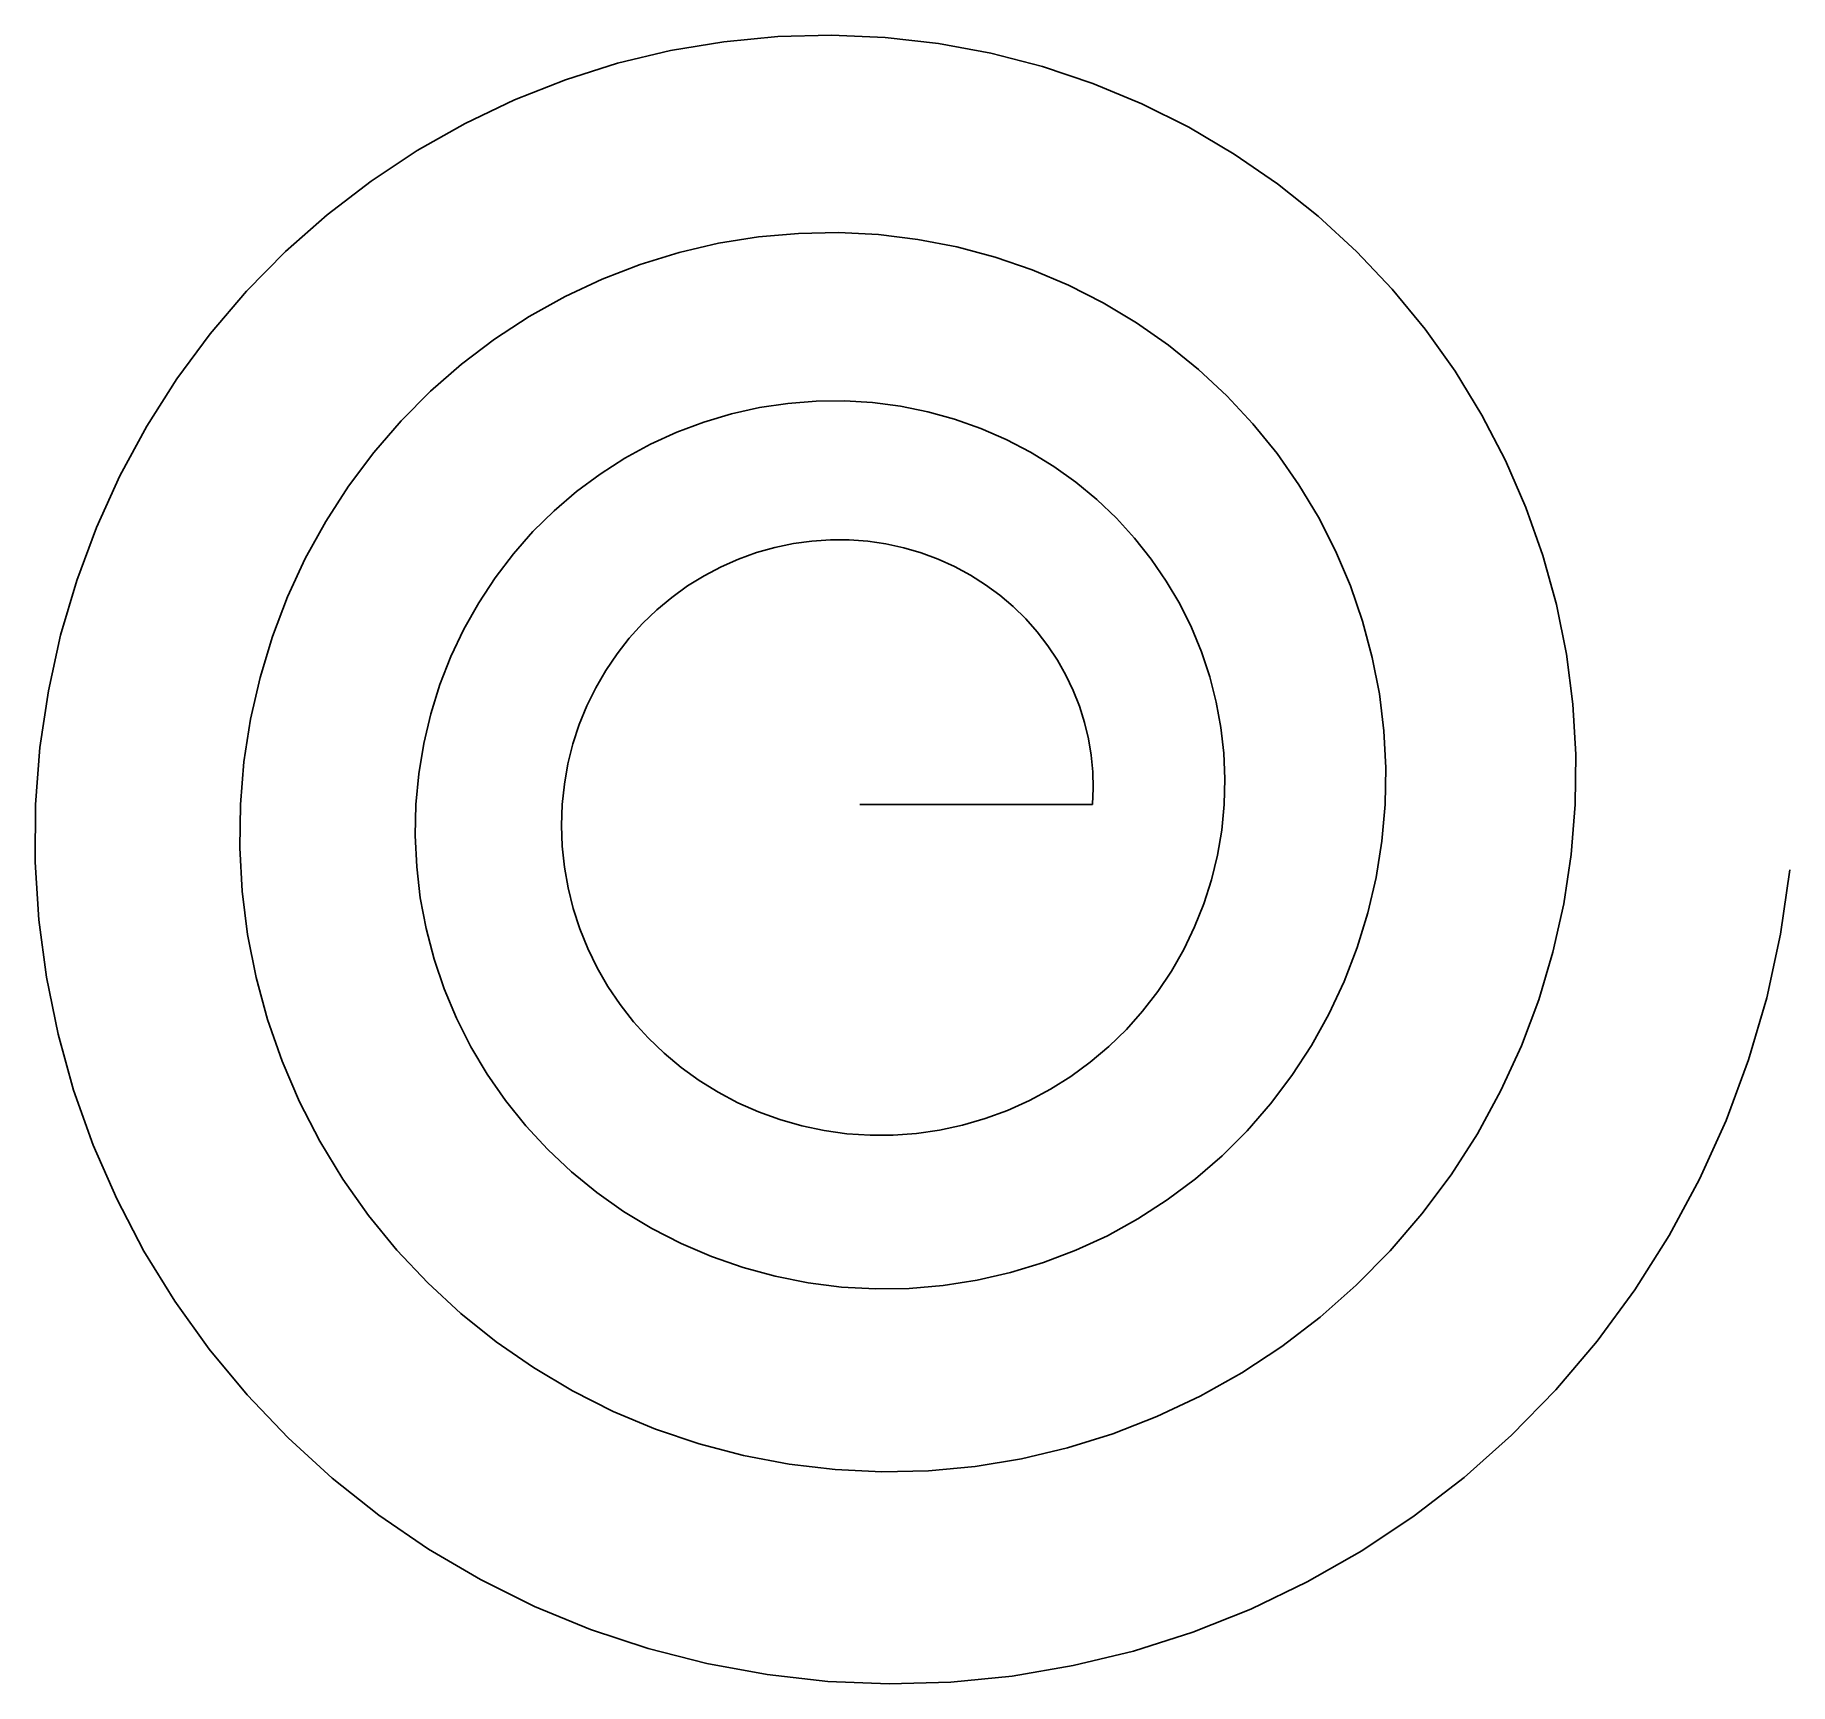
# Model space of a CAD drawing. Header units: metres. Extents: x -1688 to 1910, y -1803 to 1578.
import ezdxf

# ---------------------------------------------------------------- set-up
doc = ezdxf.new("R2010")
doc.units = ezdxf.units.M
doc.layers.add('Inner', color=2, linetype='CONTINUOUS')

msp = doc.modelspace()

# ---------------------------------------------------------------- linework, layer by layer
at = {"layer": 'Inner'}
for p, q in [((-275.9, 1564.8), (-385.6, 1546.5)), ((-165.6, 1575.5), (-275.9, 1564.8)), ((-55.1, 1578.3), (-165.6, 1575.5)), ((54.9, 1573.5), (-55.1, 1578.3)), ((164.1, 1561), (54.9, 1573.5)), ((271.7, 1541), (164.1, 1561)), ((-494, 1520.5), (-600.7, 1486.8)), ((-385.6, 1546.5), (-494, 1520.5)), ((377.4, 1513.7), (271.7, 1541)), ((480.6, 1479.1), (377.4, 1513.7)), ((-600.7, 1486.8), (-705.1, 1445.7)), ((580.8, 1437.5), (480.6, 1479.1)), ((-705.1, 1445.7), (-806.7, 1397.2)), ((677.6, 1389.2), (580.8, 1437.5)), ((-806.7, 1397.2), (-904.9, 1341.6)), ((770.4, 1334.4), (677.6, 1389.2)), ((-904.9, 1341.6), (-999.3, 1279)), ((859, 1273.5), (770.4, 1334.4)), ((-999.3, 1279), (-1089.4, 1209.9)), ((942.8, 1206.7), (859, 1273.5)), ((-1089.4, 1209.9), (-1174.6, 1134.3)), ((1021.5, 1134.4), (942.8, 1206.7)), ((-205.3, 1164.4), (-287, 1151.3)), ((-123.1, 1171.7), (-205.3, 1164.4)), ((-41, 1173.2), (-123.1, 1171.7)), ((40.8, 1169.1), (-41, 1173.2)), ((121.8, 1159.2), (40.8, 1169.1)), ((201.7, 1143.8), (121.8, 1159.2)), ((-1174.6, 1134.3), (-1254.7, 1052.8)), ((-367.9, 1132.4), (-447.6, 1107.9)), ((-287, 1151.3), (-367.9, 1132.4)), ((280, 1123), (201.7, 1143.8)), ((356.4, 1096.8), (280, 1123)), ((1094.7, 1057.1), (1021.5, 1134.4)), ((-447.6, 1107.9), (-525.7, 1077.8)), ((430.4, 1065.4), (356.4, 1096.8)), ((-1254.7, 1052.8), (-1329.1, 965.6)), ((-525.7, 1077.8), (-601.7, 1042.1)), ((501.9, 1029.1), (430.4, 1065.4)), ((1162.1, 975.1), (1094.7, 1057.1)), ((-601.7, 1042.1), (-675.3, 1001.1)), ((570.4, 988), (501.9, 1029.1)), ((-675.3, 1001.1), (-746.1, 954.9)), ((635.6, 942.4), (570.4, 988)), ((1223.5, 888.9), (1162.1, 975.1)), ((-1329.1, 965.6), (-1397.4, 873.2)), ((-746.1, 954.9), (-813.7, 903.7)), ((697.3, 892.5), (635.6, 942.4)), ((-813.7, 903.7), (-877.8, 847.7)), ((-1397.4, 873.2), (-1459.2, 775.9)), ((755.1, 838.7), (697.3, 892.5)), ((1278.5, 798.9), (1223.5, 888.9)), ((-877.8, 847.7), (-938, 787.1)), ((-28.9, 828.1), (-87, 827.6)), ((28.8, 824.6), (-28.9, 828.1)), ((808.9, 781.1), (755.1, 838.7)), ((-260.4, 801.5), (-317, 784.6)), ((-203, 814.2), (-260.4, 801.5)), ((-145.1, 823), (-203, 814.2)), ((-87, 827.6), (-145.1, 823)), ((85.9, 817.1), (28.8, 824.6)), ((142.1, 805.7), (85.9, 817.1)), ((197.1, 790.5), (142.1, 805.7)), ((1326.9, 705.5), (1278.5, 798.9)), ((-1459.2, 775.9), (-1514.3, 674.2)), ((-938, 787.1), (-994.1, 722.3)), ((-372.5, 763.8), (-426.7, 739)), ((-317, 784.6), (-372.5, 763.8)), ((250.7, 771.5), (197.1, 790.5)), ((302.6, 748.9), (250.7, 771.5)), ((858.3, 720.2), (808.9, 781.1)), ((-994.1, 722.3), (-1045.7, 653.4)), ((-426.7, 739), (-479.2, 710.4)), ((352.6, 722.9), (302.6, 748.9)), ((400.4, 693.5), (352.6, 722.9)), ((903.1, 656.1), (858.3, 720.2)), ((-479.2, 710.4), (-529.8, 678.1)), ((445.9, 661.1), (400.4, 693.5)), ((1368.6, 609.3), (1326.9, 705.5)), ((-1514.3, 674.2), (-1562.3, 568.6)), ((-1045.7, 653.4), (-1092.5, 580.9)), ((-529.8, 678.1), (-578.2, 642.1)), ((488.8, 625.6), (445.9, 661.1)), ((943.2, 589.4), (903.1, 656.1)), ((-578.2, 642.1), (-624.1, 602.7)), ((529, 587.5), (488.8, 625.6)), ((-1092.5, 580.9), (-1134.3, 505)), ((-624.1, 602.7), (-667.4, 560)), ((566.2, 546.8), (529, 587.5)), ((978.5, 520.3), (943.2, 589.4)), ((1403.4, 510.8), (1368.6, 609.3)), ((-1562.3, 568.6), (-1603, 459.6)), ((-667.4, 560), (-707.7, 514.2)), ((-95.3, 540.6), (-133.5, 535.4)), ((-57.1, 543.1), (-95.3, 540.6)), ((-19, 543), (-57.1, 543.1)), ((18.9, 540.1), (-19, 543)), ((56.2, 534.7), (18.9, 540.1)), ((600.4, 503.8), (566.2, 546.8)), ((-1134.3, 505), (-1170.8, 426.1)), ((-707.7, 514.2), (-744.9, 465.5)), ((-208.9, 517), (-245.7, 503.7)), ((-171.4, 527.6), (-208.9, 517)), ((-133.5, 535.4), (-171.4, 527.6)), ((92.9, 526.7), (56.2, 534.7)), ((128.7, 516.2), (92.9, 526.7)), ((163.5, 503.3), (128.7, 516.2)), ((1008.7, 449.1), (978.5, 520.3)), ((1431.1, 410.3), (1403.4, 510.8)), ((-316.6, 469.4), (-350.4, 448.5)), ((-281.7, 487.9), (-316.6, 469.4)), ((-245.7, 503.7), (-281.7, 487.9)), ((197.2, 488.1), (163.5, 503.3)), ((229.5, 470.6), (197.2, 488.1)), ((260.4, 451.1), (229.5, 470.6)), ((631.3, 458.6), (600.4, 503.8)), ((-1603, 459.6), (-1636, 347.7)), ((-744.9, 465.5), (-778.8, 414.1)), ((-350.4, 448.5), (-382.8, 425.1)), ((289.7, 429.5), (260.4, 451.1)), ((658.9, 411.7), (631.3, 458.6)), ((1033.7, 376.3), (1008.7, 449.1)), ((-1170.8, 426.1), (-1201.8, 344.6)), ((-778.8, 414.1), (-809.1, 360.2)), ((-413.6, 399.4), (-442.7, 371.4)), ((-382.8, 425.1), (-413.6, 399.4)), ((317.2, 406.1), (289.7, 429.5)), ((343, 380.9), (317.2, 406.1)), ((683, 363.1), (658.9, 411.7)), ((1451.6, 308.5), (1431.1, 410.3)), ((-809.1, 360.2), (-835.6, 304.1)), ((-442.7, 371.4), (-469.9, 341.4)), ((366.7, 354.1), (343, 380.9)), ((703.6, 313.2), (683, 363.1)), ((1053.6, 302.1), (1033.7, 376.3)), ((-1636, 347.7), (-1661.2, 233.5)), ((-1201.8, 344.6), (-1227.1, 260.8)), ((-469.9, 341.4), (-495, 309.3)), ((388.4, 325.9), (366.7, 354.1)), ((408, 296.4), (388.4, 325.9)), ((-835.6, 304.1), (-858.3, 246.1)), ((-495, 309.3), (-518, 275.4)), ((425.4, 265.8), (408, 296.4)), ((720.5, 262.2), (703.6, 313.2)), ((1068.2, 227), (1053.6, 302.1)), ((1465, 205.9), (1451.6, 308.5)), ((-1227.1, 260.8), (-1246.6, 175.2)), ((-518, 275.4), (-538.7, 239.8)), ((440.5, 234.2), (425.4, 265.8)), ((733.8, 210.4), (720.5, 262.2)), ((-1661.2, 233.5), (-1678.4, 117.4)), ((-858.3, 246.1), (-876.9, 186.4)), ((-538.7, 239.8), (-556.9, 202.7)), ((453.2, 201.8), (440.5, 234.2)), ((1077.4, 151.4), (1068.2, 227)), ((-876.9, 186.4), (-891.4, 125.3)), ((-556.9, 202.7), (-572.5, 164.2)), ((463.7, 168.8), (453.2, 201.8)), ((743.4, 158), (733.8, 210.4)), ((1471.1, 102.9), (1465, 205.9)), ((-1246.6, 175.2), (-1260.1, 88.1)), ((-572.5, 164.2), (-585.5, 124.4)), ((471.7, 135.3), (463.7, 168.8)), ((749.3, 105.3), (743.4, 158)), ((1081.4, 75.6), (1077.4, 151.4)), ((-1678.4, 117.4), (-1687.5, 0)), ((-891.4, 125.3), (-901.6, 63)), ((-585.5, 124.4), (-595.7, 83.7)), ((477.4, 101.5), (471.7, 135.3)), ((-1260.1, 88.1), (-1267.5, 0)), ((-595.7, 83.7), (-603, 42.2)), ((480.6, 67.5), (477.4, 101.5)), ((751.5, 52.6), (749.3, 105.3)), ((1080, 0), (1081.4, 75.6)), ((1470, 0), (1471.1, 102.9)), ((-901.6, 63), (-907.5, 0)), ((-603, 42.2), (-607.5, 0)), ((481.5, 33.7), (480.6, 67.5)), ((750, 0), (751.5, 52.6)), ((-607.5, 0), (-609, -42.6)), ((3, 0), (480, 0)), ((480, 0), (481.5, 33.7)), ((-1687.5, 0), (-1688.4, -118.1)), ((-1267.5, 0), (-1268.7, -88.7)), ((-907.5, 0), (-909, -63.6)), ((744.9, -52.1), (750, 0)), ((1073.4, -75.1), (1080, 0)), ((1461.8, -102.2), (1470, 0)), ((-909, -63.6), (-905.9, -127.3)), ((-609, -42.6), (-607.5, -85.4)), ((736.1, -103.5), (744.9, -52.1)), ((-1268.7, -88.7), (-1263.8, -177.6)), ((-607.5, -85.4), (-603.1, -128.2)), ((723.9, -153.9), (736.1, -103.5)), ((1061.6, -149.2), (1073.4, -75.1)), ((1446.5, -203.3), (1461.8, -102.2)), ((-1688.4, -118.1), (-1681, -236.2)), ((-905.9, -127.3), (-898.5, -191)), ((-603.1, -128.2), (-595.6, -170.8)), ((1890.8, -265.7), (1910, -133.6)), ((-1263.8, -177.6), (-1252.6, -266.2)), ((-595.6, -170.8), (-585, -212.9)), ((708.2, -203.1), (723.9, -153.9)), ((1044.7, -222.1), (1061.6, -149.2)), ((-898.5, -191), (-886.5, -254.2)), ((-585, -212.9), (-571.5, -254.5)), ((689.2, -250.8), (708.2, -203.1)), ((1424.2, -302.7), (1446.5, -203.3)), ((-1681, -236.2), (-1665.3, -354)), ((667, -297), (689.2, -250.8)), ((1022.8, -293.3), (1044.7, -222.1)), ((-1252.6, -266.2), (-1235.1, -354.2)), ((-886.5, -254.2), (-870.1, -316.7)), ((-571.5, -254.5), (-555.1, -295.1)), ((1862.4, -395.9), (1890.8, -265.7)), ((-870.1, -316.7), (-849.3, -378.1)), ((-555.1, -295.1), (-535.7, -334.8)), ((641.8, -341.2), (667, -297)), ((996.2, -362.6), (1022.8, -293.3)), ((1395.2, -400.1), (1424.2, -302.7)), ((-1665.3, -354), (-1641.4, -470.7)), ((-1235.1, -354.2), (-1211.5, -441)), ((-535.7, -334.8), (-513.6, -373.1)), ((613.6, -383.4), (641.8, -341.2)), ((-849.3, -378.1), (-824.1, -438.2)), ((-513.6, -373.1), (-488.6, -410)), ((582.7, -423.4), (613.6, -383.4)), ((964.8, -429.6), (996.2, -362.6)), ((-488.6, -410), (-461.1, -445.2)), ((549.3, -460.9), (582.7, -423.4)), ((929, -494), (964.8, -429.6)), ((1359.5, -494.8), (1395.2, -400.1)), ((1825.2, -523.4), (1862.4, -395.9)), ((-1211.5, -441), (-1181.8, -526.2)), ((-824.1, -438.2), (-794.7, -496.6)), ((-461.1, -445.2), (-430.9, -478.6)), ((513.5, -495.8), (549.3, -460.9)), ((-1641.4, -470.7), (-1609.3, -585.7)), ((-794.7, -496.6), (-761.1, -553)), ((-430.9, -478.6), (-398.4, -509.9)), ((475.4, -528), (513.5, -495.8)), ((889, -555.5), (929, -494)), ((1317.5, -586.6), (1359.5, -494.8)), ((-1181.8, -526.2), (-1146.1, -609.4)), ((-398.4, -509.9), (-363.6, -539.1)), ((-363.6, -539.1), (-326.7, -565.8)), ((435.5, -557.4), (475.4, -528)), ((1779.2, -647.6), (1825.2, -523.4)), ((-761.1, -553), (-723.6, -607.1)), ((-326.7, -565.8), (-287.8, -590)), ((393.7, -583.7), (435.5, -557.4)), ((844.9, -613.8), (889, -555.5)), ((-1609.3, -585.7), (-1569.1, -698.6)), ((-1146.1, -609.4), (-1104.5, -690.2)), ((-723.6, -607.1), (-682.1, -658.7)), ((-287.8, -590), (-247.1, -611.5)), ((-247.1, -611.5), (-204.8, -630.3)), ((305.8, -627), (350.4, -606.9)), ((350.4, -606.9), (393.7, -583.7)), ((1269.3, -674.9), (1317.5, -586.6)), ((-204.8, -630.3), (-161.1, -646.1)), ((-161.1, -646.1), (-116.2, -658.8)), ((213.6, -657.4), (260.1, -643.8)), ((260.1, -643.8), (305.8, -627)), ((797, -668.7), (844.9, -613.8)), ((1724.9, -768), (1779.2, -647.6)), ((-682.1, -658.7), (-637, -707.5)), ((-116.2, -658.8), (-70.3, -668.5)), ((-70.3, -668.5), (-23.6, -674.9)), ((-23.6, -674.9), (23.7, -678)), ((23.7, -678), (71.3, -677.9)), ((71.3, -677.9), (118.9, -674.4)), ((118.9, -674.4), (166.4, -667.6)), ((166.4, -667.6), (213.6, -657.4)), ((745.6, -720), (797, -668.7)), ((1215.2, -759.3), (1269.3, -674.9)), ((-1569.1, -698.6), (-1521, -808.7)), ((-1104.5, -690.2), (-1057.2, -768.1)), ((-637, -707.5), (-588.4, -753.2)), ((-588.4, -753.2), (-536.6, -795.5)), ((690.9, -767.3), (745.6, -720)), ((-1057.2, -768.1), (-1004.4, -842.8)), ((633.3, -810.6), (690.9, -767.3)), ((1155.5, -839.5), (1215.2, -759.3)), ((1662.5, -883.9), (1724.9, -768)), ((-1521, -808.7), (-1465.2, -915.6)), ((-536.6, -795.5), (-481.7, -834.3)), ((573, -849.5), (633.3, -810.6)), ((-1004.4, -842.8), (-946.4, -913.9)), ((-481.7, -834.3), (-424, -869.2)), ((510.4, -884.1), (573, -849.5)), ((1090.6, -915.1), (1155.5, -839.5)), ((-424, -869.2), (-363.7, -900.2)), ((445.8, -914), (510.4, -884.1)), ((1592.3, -995), (1662.5, -883.9)), ((-1465.2, -915.6), (-1401.9, -1018.5)), ((-946.4, -913.9), (-883.3, -981)), ((-363.7, -900.2), (-301.2, -927)), ((-301.2, -927), (-236.7, -949.4)), ((379.5, -939.3), (445.8, -914)), ((1020.8, -985.8), (1090.6, -915.1)), ((-236.7, -949.4), (-170.6, -967.4)), ((-170.6, -967.4), (-103.1, -980.7)), ((243.2, -975.5), (311.9, -959.8)), ((311.9, -959.8), (379.5, -939.3)), ((-883.3, -981), (-815.4, -1043.7)), ((-103.1, -980.7), (-34.5, -989.4)), ((-34.5, -989.4), (34.7, -993.2)), ((34.7, -993.2), (104.3, -992.2)), ((104.3, -992.2), (173.9, -986.3)), ((173.9, -986.3), (243.2, -975.5)), ((946.5, -1051.2), (1020.8, -985.8)), ((1514.7, -1100.5), (1592.3, -995)), ((-1401.9, -1018.5), (-1331.3, -1117.1)), ((-815.4, -1043.7), (-743.1, -1101.7)), ((868.1, -1111.1), (946.5, -1051.2)), ((-743.1, -1101.7), (-666.7, -1154.7)), ((785.9, -1165.1), (868.1, -1111.1)), ((1430.2, -1200.1), (1514.7, -1100.5)), ((-1331.3, -1117.1), (-1253.8, -1210.8)), ((-666.7, -1154.7), (-586.4, -1202.4)), ((700.4, -1213.2), (785.9, -1165.1)), ((-1253.8, -1210.8), (-1169.7, -1299)), ((-586.4, -1202.4), (-502.8, -1244.5)), ((612.1, -1255), (700.4, -1213.2)), ((1339.3, -1293.3), (1430.2, -1200.1)), ((-502.8, -1244.5), (-416.2, -1280.8)), ((521.4, -1290.4), (612.1, -1255)), ((-416.2, -1280.8), (-326.9, -1311)), ((428.7, -1319.3), (521.4, -1290.4)), ((1242.3, -1379.7), (1339.3, -1293.3)), ((-1169.7, -1299), (-1079.3, -1381.5)), ((-326.9, -1311), (-235.4, -1335.1)), ((334.5, -1341.6), (428.7, -1319.3)), ((-235.4, -1335.1), (-142.2, -1352.7)), ((-142.2, -1352.7), (-47.6, -1363.8)), ((-47.6, -1363.8), (47.8, -1368.3)), ((47.8, -1368.3), (143.6, -1366.1)), ((143.6, -1366.1), (239.3, -1357.2)), ((239.3, -1357.2), (334.5, -1341.6)), ((-1079.3, -1381.5), (-983.2, -1457.6)), ((1139.8, -1458.8), (1242.3, -1379.7)), ((-983.2, -1457.6), (-881.7, -1527.1)), ((1032.3, -1530.5), (1139.8, -1458.8)), ((-881.7, -1527.1), (-775.2, -1589.5)), ((920.4, -1594.2), (1032.3, -1530.5)), ((-775.2, -1589.5), (-664.4, -1644.4)), ((804.7, -1649.8), (920.4, -1594.2)), ((-664.4, -1644.4), (-549.6, -1691.6)), ((685.7, -1697.1), (804.7, -1649.8)), ((-549.6, -1691.6), (-431.5, -1730.8)), ((564, -1735.9), (685.7, -1697.1)), ((-431.5, -1730.8), (-310.7, -1761.8)), ((-310.7, -1761.8), (-187.5, -1784.3)), ((440.3, -1765.9), (564, -1735.9)), ((-187.5, -1784.3), (-62.8, -1798.2)), ((-62.8, -1798.2), (63, -1803.4)), ((189.2, -1799.7), (315.1, -1787.2)), ((315.1, -1787.2), (440.3, -1765.9)), ((63, -1803.4), (189.2, -1799.7))]:
    msp.add_line(p, q, dxfattribs=at)

doc.saveas('drawing.dxf')
